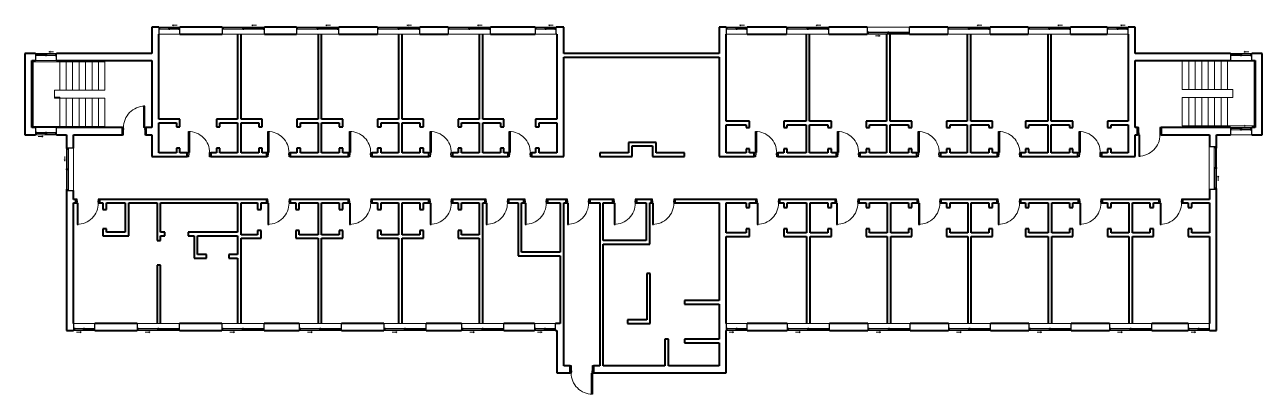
# Model space of a CAD drawing. Header units: inches. Extents: x -711 to 1394, y -814 to -186.
import ezdxf

# ---------------------------------------------------------------- set-up
doc = ezdxf.new("R2010")
doc.units = ezdxf.units.IN
doc.header["$MEASUREMENT"] = 0
for name, color, linetype, lineweight in [('A-DOOR', 31, 'Continuous', 15), ('A-DOOR-FRAM', 31, 'Continuous', 25), ('A-GLAZ', 151, 'Continuous', 15), ('A-WALL', 113, 'Continuous', 15), ('S-STRS', 31, 'Continuous', 9)]:
    doc.layers.add(name, color=color, linetype=linetype, lineweight=lineweight)

# ---------------------------------------------------------------- blocks, each defined once
blk = doc.blocks.new('Door-Single_CE_ - HM Door-2_ HM Frame-5162622-LEVEL 2 Map Export')
at = {"layer": 'A-DOOR'}
for p, q in [((18, 39.5), (16.25, 39.5)), ((16.25, 39.5), (16.25, 3.5)), ((18, 3.5), (18, 39.5)), ((16.25, 3.5), (18, 3.5))]:
    blk.add_line(p, q, dxfattribs=at)
at = {"layer": 'A-DOOR', "lineweight": 25}
for p, q in [((18, 39.5), (16.25, 39.5)), ((16.25, 39.5), (16.25, 3.5)), ((18, 3.5), (18, 39.5)), ((18, 3.5), (16.25, 3.5))]:
    blk.add_line(p, q, dxfattribs=at)
at = {"layer": 'A-DOOR', "lineweight": 9}
blk.add_arc((18, 3.5), 36, 90, 180.5, dxfattribs=at)
blk.add_arc((18, 3.5), 36, 90, 180.5, dxfattribs=at)
blk.add_arc((18, 3.5), 36, 90, 180.5, dxfattribs=at)
blk.add_arc((18, 3.5), 36, 90, 180.5, dxfattribs=at)
at = {"layer": 'A-DOOR-FRAM'}
for p, q in [((-18, 3.5), (-20, 3.5)), ((-20, 3.5), (-20, -3.5)), ((-18, 1.75), (-18, 3.5)), ((-17.5, 1.75), (-18, 1.75)), ((-17.5, -0.25), (-17.5, 1.75)), ((18, 1.75), (17.5, 1.75)), ((17.5, 1.75), (17.5, -0.25)), ((20, 3.5), (18, 3.5)), ((18, 3.5), (18, 1.75)), ((20, -3.5), (20, 3.5)), ((-20, -3.5), (-18, -3.5)), ((-18, -3.5), (-18, -0.25)), ((-18, -0.25), (-17.5, -0.25)), ((17.5, -0.25), (18, -0.25)), ((18, -0.25), (18, -3.5)), ((18, -3.5), (20, -3.5))]:
    blk.add_line(p, q, dxfattribs=at)
blk = doc.blocks.new('Door-Single_CE_ - HM Door-2_ HM Frame-5163379-LEVEL 2 Map Export')
at = {"layer": 'A-DOOR'}
for p, q in [((16.25, -39.5), (16.25, -3.5)), ((16.25, -3.5), (18, -3.5)), ((18, -3.5), (18, -39.5)), ((18, -39.5), (16.25, -39.5))]:
    blk.add_line(p, q, dxfattribs=at)
at = {"layer": 'A-DOOR', "lineweight": 25}
for p, q in [((16.25, -39.5), (16.25, -3.5)), ((18, -3.5), (16.25, -3.5)), ((18, -3.5), (18, -39.5)), ((18, -39.5), (16.25, -39.5))]:
    blk.add_line(p, q, dxfattribs=at)
at = {"layer": 'A-DOOR', "lineweight": 9}
blk.add_arc((18, -3.5), 36, 179.5, 270, dxfattribs=at)
blk.add_arc((18, -3.5), 36, 179.5, 270, dxfattribs=at)
blk.add_arc((18, -3.5), 36, 179.5, 270, dxfattribs=at)
blk.add_arc((18, -3.5), 36, 179.5, 270, dxfattribs=at)
at = {"layer": 'A-DOOR-FRAM'}
for p, q in [((-20, 3.5), (-18, 3.5)), ((-20, -3.5), (-20, 3.5)), ((-18, 3.5), (-18, 0.25)), ((-18, 0.25), (-17.5, 0.25)), ((-17.5, 0.25), (-17.5, -1.75)), ((17.5, 0.25), (18, 0.25)), ((17.5, -1.75), (17.5, 0.25)), ((18, 3.5), (20, 3.5)), ((18, 0.25), (18, 3.5)), ((20, 3.5), (20, -3.5)), ((-18, -3.5), (-20, -3.5)), ((-18, -1.75), (-18, -3.5)), ((-17.5, -1.75), (-18, -1.75)), ((18, -1.75), (17.5, -1.75)), ((18, -3.5), (18, -1.75)), ((20, -3.5), (18, -3.5))]:
    blk.add_line(p, q, dxfattribs=at)
blk = doc.blocks.new('Door-Single_CE_ - HM Door-2_ HM Frame-5164562-LEVEL 2 Map Export')
at = {"layer": 'A-DOOR'}
for p, q in [((18, 42.5), (16.25, 42.5)), ((16.25, 42.5), (16.25, 6.5)), ((18, 6.5), (18, 42.5)), ((16.25, 6.5), (18, 6.5))]:
    blk.add_line(p, q, dxfattribs=at)
at = {"layer": 'A-DOOR', "lineweight": 25}
for p, q in [((18, 42.5), (16.25, 42.5)), ((16.25, 42.5), (16.25, 6.5)), ((18, 6.5), (18, 42.5)), ((18, 6.5), (16.25, 6.5))]:
    blk.add_line(p, q, dxfattribs=at)
at = {"layer": 'A-DOOR', "lineweight": 9}
blk.add_arc((18, 6.5), 36, 90, 180.5, dxfattribs=at)
blk.add_arc((18, 6.5), 36, 90, 180.5, dxfattribs=at)
blk.add_arc((18, 6.5), 36, 90, 180.5, dxfattribs=at)
blk.add_arc((18, 6.5), 36, 90, 180.5, dxfattribs=at)
at = {"layer": 'A-DOOR-FRAM'}
for p, q in [((-18, 6.5), (-20, 6.5)), ((-20, 6.5), (-20, -6.5)), ((-18, 4.75), (-18, 6.5)), ((-17.5, 4.75), (-18, 4.75)), ((-18, -6.5), (-18, 2.75)), ((-18, 2.75), (-17.5, 2.75)), ((-17.5, 2.75), (-17.5, 4.75)), ((18, 4.75), (17.5, 4.75)), ((17.5, 4.75), (17.5, 2.75)), ((17.5, 2.75), (18, 2.75)), ((20, 6.5), (18, 6.5)), ((18, 6.5), (18, 4.75)), ((18, 2.75), (18, -6.5)), ((20, -6.5), (20, 6.5)), ((-20, -6.5), (-18, -6.5)), ((18, -6.5), (20, -6.5))]:
    blk.add_line(p, q, dxfattribs=at)
blk = doc.blocks.new('Door-Single_CE_ - HM Door-2_ HM Frame-5164208-LEVEL 2 Map Export')
at = {"layer": 'A-DOOR'}
for p, q in [((16.25, -42.5), (16.25, -6.5)), ((16.25, -6.5), (18, -6.5)), ((18, -6.5), (18, -42.5)), ((18, -42.5), (16.25, -42.5))]:
    blk.add_line(p, q, dxfattribs=at)
at = {"layer": 'A-DOOR', "lineweight": 25}
for p, q in [((16.25, -42.5), (16.25, -6.5)), ((18, -6.5), (16.25, -6.5)), ((18, -6.5), (18, -42.5)), ((18, -42.5), (16.25, -42.5))]:
    blk.add_line(p, q, dxfattribs=at)
at = {"layer": 'A-DOOR', "lineweight": 9}
blk.add_arc((18, -6.5), 36, 179.5, 270, dxfattribs=at)
blk.add_arc((18, -6.5), 36, 179.5, 270, dxfattribs=at)
blk.add_arc((18, -6.5), 36, 179.5, 270, dxfattribs=at)
blk.add_arc((18, -6.5), 36, 179.5, 270, dxfattribs=at)
at = {"layer": 'A-DOOR-FRAM'}
for p, q in [((-20, 6.5), (-18, 6.5)), ((-20, -6.5), (-20, 6.5)), ((-18, 6.5), (-18, -2.75)), ((18, 6.5), (20, 6.5)), ((18, -2.75), (18, 6.5)), ((20, 6.5), (20, -6.5)), ((-18, -6.5), (-20, -6.5)), ((-18, -2.75), (-17.5, -2.75)), ((-18, -4.75), (-18, -6.5)), ((-17.5, -4.75), (-18, -4.75)), ((-17.5, -2.75), (-17.5, -4.75)), ((17.5, -2.75), (18, -2.75)), ((17.5, -4.75), (17.5, -2.75)), ((18, -4.75), (17.5, -4.75)), ((18, -6.5), (18, -4.75)), ((20, -6.5), (18, -6.5))]:
    blk.add_line(p, q, dxfattribs=at)
blk = doc.blocks.new('Window-Sliding-Double - 72_ x 60_-5200978-LEVEL 2 Map Export')
at = {"layer": 'A-GLAZ', "lineweight": 25}
for p, q in [((-36, 5.85), (-36, -6.15)), ((-36, 5.85), (-33.5, 5.85)), ((-36, 2.35), (-35.25, 2.35)), ((-35.25, 5.85), (-35.25, 2.35)), ((-33.5, 4.1), (-35.25, 4.1)), ((-33.5, 5.85), (-33.5, 4.1)), ((-0.875, 2.35), (-0.875, 5.85)), ((-0.875, 5.85), (0.875, 5.85)), ((0.875, 4.1), (-0.875, 4.1)), ((-0.875, 2.35), (0.875, 2.35)), ((0.875, 5.85), (0.875, 2.35)), ((33.5, 4.1), (33.5, 2.35)), ((35.25, 4.1), (33.5, 4.1)), ((33.5, 2.35), (36, 2.35)), ((35.25, 5.85), (36, 5.85)), ((35.25, 5.85), (35.25, 2.35)), ((36, -6.15), (36, 5.85))]:
    blk.add_line(p, q, dxfattribs=at)
at = {"layer": 'A-GLAZ'}
for p, q in [((36, 5.85), (-36, 5.85)), ((14, 8.85), (16, 9.85)), ((14, 8.85), (16, 7.85)), ((14, 8.85), (22, 8.85)), ((-36, -6.15), (36, -6.15))]:
    blk.add_line(p, q, dxfattribs=at)
at = {"layer": 'A-GLAZ', "lineweight": 9}
for p, q in [((-35.25, 2.35), (-0.875, 2.35)), ((-33.5, 5.85), (-0.875, 5.85)), ((0.875, 5.85), (35.25, 5.85)), ((0.875, 2.35), (33.5, 2.35))]:
    blk.add_line(p, q, dxfattribs=at)
at = {"layer": 'A-GLAZ', "lineweight": 35}
for p, q in [((-33.5, 4.975), (-0.875, 4.975)), ((0.875, 3.225), (33.5, 3.225))]:
    blk.add_line(p, q, dxfattribs=at)
blk = doc.blocks.new('Window-Sliding-Double - 36_ x 36_-5202259-LEVEL 2 Map Export')
at = {"layer": 'A-GLAZ', "lineweight": 25}
for p, q in [((-18, 5.85), (-18, -6.15)), ((-18, 5.85), (-15.5, 5.85)), ((-18, 2.35), (-17.25, 2.35)), ((-17.25, 5.85), (-17.25, 2.35)), ((-15.5, 4.1), (-17.25, 4.1)), ((-15.5, 5.85), (-15.5, 4.1)), ((-0.875, 2.35), (-0.875, 5.85)), ((-0.875, 5.85), (0.875, 5.85)), ((0.875, 4.1), (-0.875, 4.1)), ((-0.875, 2.35), (0.875, 2.35)), ((0.875, 5.85), (0.875, 2.35)), ((15.5, 4.1), (15.5, 2.35)), ((17.25, 4.1), (15.5, 4.1)), ((15.5, 2.35), (18, 2.35)), ((17.25, 5.85), (18, 5.85)), ((17.25, 5.85), (17.25, 2.35)), ((18, -6.15), (18, 5.85))]:
    blk.add_line(p, q, dxfattribs=at)
at = {"layer": 'A-GLAZ'}
for p, q in [((18, 5.85), (-18, 5.85)), ((5, 8.85), (7, 9.85)), ((5, 8.85), (7, 7.85)), ((5, 8.85), (13, 8.85)), ((-18, -6.15), (18, -6.15))]:
    blk.add_line(p, q, dxfattribs=at)
at = {"layer": 'A-GLAZ', "lineweight": 9}
for p, q in [((-17.25, 2.35), (-0.875, 2.35)), ((-15.5, 5.85), (-0.875, 5.85)), ((0.875, 5.85), (17.25, 5.85)), ((0.875, 2.35), (15.5, 2.35))]:
    blk.add_line(p, q, dxfattribs=at)
at = {"layer": 'A-GLAZ', "lineweight": 35}
for p, q in [((-15.5, 4.975), (-0.875, 4.975)), ((0.875, 3.225), (15.5, 3.225))]:
    blk.add_line(p, q, dxfattribs=at)

msp = doc.modelspace()

# ---------------------------------------------------------------- linework, layer by layer
at = {"layer": 'A-WALL', "lineweight": 40}
for p, q in [((-483.1, -189.8), (-495.1, -189.8)), ((-495.1, -189.8), (-495.1, -234.8)), ((-483.1, -346.6), (-483.1, -201.8)), ((-375.1, -189.8), (-447.1, -189.8)), ((-447.1, -201.8), (-375.1, -201.8)), ((-349.1, -201.8), (-349.1, -346.6)), ((-343.1, -346.6), (-343.1, -201.8)), ((-249.1, -189.8), (-303.1, -189.8)), ((-303.1, -201.8), (-249.1, -201.8)), ((-212.1, -201.8), (-212.1, -346.6)), ((-206.1, -346.6), (-206.1, -201.8)), ((-111.1, -189.8), (-177.1, -189.8)), ((-177.1, -201.8), (-111.1, -201.8)), ((-75.1, -201.8), (-75.1, -346.6)), ((-69.1, -346.6), (-69.1, -201.8)), ((8.9, -189.8), (-39.1, -189.8)), ((-39.1, -201.8), (8.9, -201.8)), ((61.9, -201.8), (61.9, -346.6)), ((67.9, -346.6), (67.9, -201.8)), ((156.9, -189.8), (80.9, -189.8)), ((80.9, -201.8), (156.9, -201.8)), ((205.9, -189.8), (192.9, -189.8)), ((192.9, -201.8), (193.9, -201.8)), ((193.9, -201.8), (193.9, -346.6)), ((205.9, -234.8), (205.9, -189.8)), ((469.9, -189.8), (469.9, -234.8)), ((481.9, -189.8), (469.9, -189.8)), ((481.9, -349.8), (481.9, -201.8)), ((584.9, -189.8), (517.9, -189.8)), ((517.9, -201.8), (584.9, -201.8)), ((617.9, -201.8), (617.9, -349.8)), ((623.9, -349.8), (623.9, -201.8)), ((721.9, -189.8), (656.9, -189.8)), ((656.9, -201.8), (721.9, -201.8)), ((754.9, -201.8), (754.9, -349.8)), ((760.9, -349.8), (760.9, -201.8)), ((858.9, -189.8), (793.9, -189.8)), ((793.9, -201.8), (858.9, -201.8)), ((891.9, -201.8), (891.9, -349.8)), ((897.9, -349.8), (897.9, -201.8)), ((995.9, -189.8), (930.9, -189.8)), ((930.9, -201.8), (995.9, -201.8)), ((1028.9, -201.8), (1028.9, -349.8)), ((1034.9, -349.8), (1034.9, -201.8)), ((1129.9, -189.8), (1067.9, -189.8)), ((1067.9, -201.8), (1129.9, -201.8)), ((1177.9, -189.8), (1165.9, -189.8)), ((1165.9, -201.8), (1165.9, -349.8)), ((1177.9, -234.8), (1177.9, -189.8)), ((-693.1, -234.8), (-711.1, -234.8)), ((-711.1, -234.8), (-711.1, -372.8)), ((-699.1, -360.8), (-699.1, -246.8)), ((-699.1, -246.8), (-693.1, -246.8)), ((-495.1, -234.8), (-657.1, -234.8)), ((-657.1, -246.8), (-495.1, -246.8)), ((-495.1, -246.8), (-495.1, -360.8)), ((469.9, -234.8), (205.9, -234.8)), ((205.9, -409.8), (205.9, -240.8)), ((205.9, -240.8), (469.9, -240.8)), ((469.9, -240.8), (469.9, -409.8)), ((1339.9, -234.8), (1177.9, -234.8)), ((1177.9, -246.8), (1339.9, -246.8)), ((1177.9, -360.8), (1177.9, -246.8)), ((1393.9, -234.8), (1375.9, -234.8)), ((1375.9, -246.8), (1381.9, -246.8)), ((1381.9, -246.8), (1381.9, -360.8)), ((1393.9, -372.8), (1393.9, -234.8)), ((-447.1, -346.6), (-483.1, -346.6)), ((-483.1, -403.8), (-483.1, -352.6)), ((-483.1, -352.6), (-453.1, -352.6)), ((-453.1, -352.6), (-453.1, -359.6)), ((-447.1, -359.6), (-447.1, -346.6)), ((-349.1, -346.6), (-385.1, -346.6)), ((-385.1, -346.6), (-385.1, -359.6)), ((-379.1, -352.6), (-349.1, -352.6)), ((-379.1, -359.6), (-379.1, -352.6)), ((-349.1, -352.6), (-349.1, -403.8)), ((-307.1, -346.6), (-343.1, -346.6)), ((-343.1, -403.8), (-343.1, -352.6)), ((-343.1, -352.6), (-313.1, -352.6)), ((-313.1, -352.6), (-313.1, -359.6)), ((-307.1, -359.6), (-307.1, -346.6)), ((-212.1, -346.6), (-248.1, -346.6)), ((-248.1, -346.6), (-248.1, -359.6)), ((-242.1, -352.6), (-212.1, -352.6)), ((-242.1, -359.6), (-242.1, -352.6)), ((-212.1, -352.6), (-212.1, -403.8)), ((-170.1, -346.6), (-206.1, -346.6)), ((-206.1, -352.6), (-176.1, -352.6)), ((-206.1, -403.8), (-206.1, -352.6)), ((-176.1, -352.6), (-176.1, -359.6)), ((-170.1, -359.6), (-170.1, -346.6)), ((-75.1, -346.6), (-111.1, -346.6)), ((-111.1, -346.6), (-111.1, -359.6)), ((-105.1, -352.6), (-75.1, -352.6)), ((-105.1, -359.6), (-105.1, -352.6)), ((-75.1, -352.6), (-75.1, -403.8)), ((-33.1, -346.6), (-69.1, -346.6)), ((-69.1, -403.8), (-69.1, -352.6)), ((-69.1, -352.6), (-39.1, -352.6)), ((-39.1, -352.6), (-39.1, -359.6)), ((-33.1, -359.6), (-33.1, -346.6)), ((61.9, -346.6), (25.9, -346.6)), ((25.9, -346.6), (25.9, -359.6)), ((31.9, -352.6), (61.9, -352.6)), ((31.9, -359.6), (31.9, -352.6)), ((61.9, -352.6), (61.9, -403.8)), ((103.9, -346.6), (67.9, -346.6)), ((67.9, -403.8), (67.9, -352.6)), ((67.9, -352.6), (97.9, -352.6)), ((97.9, -352.6), (97.9, -359.6)), ((103.9, -359.6), (103.9, -346.6)), ((193.9, -346.6), (157.9, -346.6)), ((157.9, -346.6), (157.9, -359.6)), ((163.9, -352.6), (193.9, -352.6)), ((163.9, -359.6), (163.9, -352.6)), ((193.9, -352.6), (193.9, -403.8)), ((521.9, -349.8), (481.9, -349.8)), ((481.9, -403.8), (481.9, -355.8)), ((481.9, -355.8), (515.9, -355.8)), ((515.9, -355.8), (515.9, -360.8)), ((521.9, -360.8), (521.9, -349.8)), ((617.9, -349.8), (579.9, -349.8)), ((579.9, -349.8), (579.9, -360.8)), ((585.9, -355.8), (617.9, -355.8)), ((585.9, -360.8), (585.9, -355.8)), ((617.9, -355.8), (617.9, -403.8)), ((660.9, -349.8), (623.9, -349.8)), ((623.9, -403.8), (623.9, -355.8)), ((623.9, -355.8), (654.9, -355.8)), ((654.9, -355.8), (654.9, -360.8)), ((660.9, -360.8), (660.9, -349.8)), ((754.9, -349.8), (719.9, -349.8)), ((719.9, -349.8), (719.9, -360.8)), ((725.9, -355.8), (754.9, -355.8)), ((725.9, -360.8), (725.9, -355.8)), ((754.9, -355.8), (754.9, -403.8)), ((797.9, -349.8), (760.9, -349.8)), ((760.9, -403.8), (760.9, -355.8)), ((760.9, -355.8), (791.9, -355.8)), ((791.9, -355.8), (791.9, -360.8)), ((797.9, -360.8), (797.9, -349.8)), ((891.9, -349.8), (856.9, -349.8)), ((856.9, -349.8), (856.9, -360.8)), ((862.9, -355.8), (891.9, -355.8)), ((862.9, -360.8), (862.9, -355.8)), ((891.9, -355.8), (891.9, -403.8)), ((934.9, -349.8), (897.9, -349.8)), ((897.9, -403.8), (897.9, -355.8)), ((897.9, -355.8), (928.9, -355.8)), ((928.9, -355.8), (928.9, -360.8)), ((934.9, -360.8), (934.9, -349.8)), ((1028.9, -349.8), (990.9, -349.8)), ((990.9, -349.8), (990.9, -360.8)), ((996.9, -355.8), (1028.9, -355.8)), ((996.9, -360.8), (996.9, -355.8)), ((1028.9, -355.8), (1028.9, -403.8)), ((1071.9, -349.8), (1034.9, -349.8)), ((1034.9, -403.8), (1034.9, -355.8)), ((1034.9, -355.8), (1065.9, -355.8)), ((1065.9, -355.8), (1065.9, -360.8)), ((1071.9, -360.8), (1071.9, -349.8)), ((1165.9, -349.8), (1130.9, -349.8)), ((1130.9, -349.8), (1130.9, -360.8)), ((1136.9, -355.8), (1165.9, -355.8)), ((1136.9, -360.8), (1136.9, -355.8)), ((1165.9, -355.8), (1165.9, -403.8)), ((-711.1, -372.8), (-693.1, -372.8)), ((-693.1, -360.8), (-699.1, -360.8)), ((-545.1, -360.8), (-657.1, -360.8)), ((-657.1, -372.8), (-640.1, -372.8)), ((-640.1, -372.8), (-640.1, -395.8)), ((-628.1, -395.8), (-628.1, -372.8)), ((-628.1, -372.8), (-545.1, -372.8)), ((-545.1, -372.8), (-545.1, -360.8)), ((-495.1, -360.8), (-505.1, -360.8)), ((-505.1, -360.8), (-505.1, -372.8)), ((-505.1, -372.8), (-495.1, -372.8)), ((-495.1, -372.8), (-495.1, -409.8)), ((-453.1, -359.6), (-447.1, -359.6)), ((-385.1, -359.6), (-379.1, -359.6)), ((-313.1, -359.6), (-307.1, -359.6)), ((-248.1, -359.6), (-242.1, -359.6)), ((-176.1, -359.6), (-170.1, -359.6)), ((-111.1, -359.6), (-105.1, -359.6)), ((-39.1, -359.6), (-33.1, -359.6)), ((25.9, -359.6), (31.9, -359.6)), ((97.9, -359.6), (103.9, -359.6)), ((157.9, -359.6), (163.9, -359.6)), ((515.9, -360.8), (521.9, -360.8)), ((579.9, -360.8), (585.9, -360.8)), ((654.9, -360.8), (660.9, -360.8)), ((719.9, -360.8), (725.9, -360.8)), ((791.9, -360.8), (797.9, -360.8)), ((856.9, -360.8), (862.9, -360.8)), ((928.9, -360.8), (934.9, -360.8)), ((990.9, -360.8), (996.9, -360.8)), ((1065.9, -360.8), (1071.9, -360.8)), ((1130.9, -360.8), (1136.9, -360.8)), ((1181.9, -360.8), (1177.9, -360.8)), ((1177.9, -409.8), (1177.9, -372.8)), ((1177.9, -372.8), (1181.9, -372.8)), ((1181.9, -372.8), (1181.9, -360.8)), ((1339.9, -360.8), (1221.9, -360.8)), ((1221.9, -360.8), (1221.9, -372.8)), ((1221.9, -372.8), (1303.9, -372.8)), ((1303.9, -372.8), (1303.9, -393.3)), ((1315.9, -372.8), (1339.9, -372.8)), ((1315.9, -393.3), (1315.9, -372.8)), ((1381.9, -360.8), (1375.9, -360.8)), ((1375.9, -372.8), (1393.9, -372.8)), ((-447.1, -395.6), (-453.1, -395.6)), ((-453.1, -395.6), (-453.1, -403.8)), ((-447.1, -403.8), (-447.1, -395.6)), ((-379.1, -395.6), (-385.1, -395.6)), ((-385.1, -395.6), (-385.1, -403.8)), ((-379.1, -403.8), (-379.1, -395.6)), ((-307.1, -395.6), (-313.1, -395.6)), ((-313.1, -395.6), (-313.1, -403.8)), ((-307.1, -403.8), (-307.1, -395.6)), ((-242.1, -395.6), (-248.1, -395.6)), ((-248.1, -395.6), (-248.1, -403.8)), ((-242.1, -403.8), (-242.1, -395.6)), ((-170.1, -395.6), (-176.1, -395.6)), ((-176.1, -395.6), (-176.1, -403.8)), ((-170.1, -403.8), (-170.1, -395.6)), ((-105.1, -395.6), (-111.1, -395.6)), ((-111.1, -395.6), (-111.1, -403.8)), ((-105.1, -403.8), (-105.1, -395.6)), ((-33.1, -395.6), (-39.1, -395.6)), ((-39.1, -395.6), (-39.1, -403.8)), ((-33.1, -403.8), (-33.1, -395.6)), ((31.9, -395.6), (25.9, -395.6)), ((25.9, -395.6), (25.9, -403.8)), ((31.9, -403.8), (31.9, -395.6)), ((103.9, -395.6), (97.9, -395.6)), ((97.9, -395.6), (97.9, -403.8)), ((103.9, -403.8), (103.9, -395.6)), ((163.9, -395.6), (157.9, -395.6)), ((157.9, -395.6), (157.9, -403.8)), ((163.9, -403.8), (163.9, -395.6)), ((362.9, -385.8), (315.9, -385.8)), ((315.9, -385.8), (315.9, -403.8)), ((321.9, -391.8), (356.9, -391.8)), ((321.9, -409.8), (321.9, -391.8)), ((356.9, -391.8), (356.9, -409.8)), ((362.9, -403.8), (362.9, -385.8)), ((521.9, -396.8), (515.9, -396.8)), ((515.9, -396.8), (515.9, -403.8)), ((521.9, -403.8), (521.9, -396.8)), ((585.9, -396.8), (579.9, -396.8)), ((579.9, -396.8), (579.9, -403.8)), ((585.9, -403.8), (585.9, -396.8)), ((660.9, -396.8), (654.9, -396.8)), ((654.9, -396.8), (654.9, -403.8)), ((660.9, -403.8), (660.9, -396.8)), ((725.9, -396.8), (719.9, -396.8)), ((719.9, -396.8), (719.9, -403.8)), ((725.9, -403.8), (725.9, -396.8)), ((797.9, -396.8), (791.9, -396.8)), ((791.9, -396.8), (791.9, -403.8)), ((797.9, -403.8), (797.9, -396.8)), ((862.9, -396.8), (856.9, -396.8)), ((856.9, -396.8), (856.9, -403.8)), ((862.9, -403.8), (862.9, -396.8)), ((934.9, -396.8), (928.9, -396.8)), ((928.9, -396.8), (928.9, -403.8)), ((934.9, -403.8), (934.9, -396.8)), ((996.9, -396.8), (990.9, -396.8)), ((990.9, -396.8), (990.9, -403.8)), ((996.9, -403.8), (996.9, -396.8)), ((1071.9, -396.8), (1065.9, -396.8)), ((1065.9, -396.8), (1065.9, -403.8)), ((1071.9, -403.8), (1071.9, -396.8)), ((1136.9, -396.8), (1130.9, -396.8)), ((1130.9, -396.8), (1130.9, -403.8)), ((1136.9, -403.8), (1136.9, -396.8)), ((-495.1, -409.8), (-434.6, -409.8)), ((-453.1, -403.8), (-483.1, -403.8)), ((-434.6, -403.8), (-447.1, -403.8)), ((-434.6, -409.8), (-434.6, -403.8)), ((-385.1, -403.8), (-394.6, -403.8)), ((-394.6, -403.8), (-394.6, -409.8)), ((-394.6, -409.8), (-299.6, -409.8)), ((-349.1, -403.8), (-379.1, -403.8)), ((-313.1, -403.8), (-343.1, -403.8)), ((-299.6, -403.8), (-307.1, -403.8)), ((-299.6, -409.8), (-299.6, -403.8)), ((-248.1, -403.8), (-259.6, -403.8)), ((-259.6, -403.8), (-259.6, -409.8)), ((-259.6, -409.8), (-160.6, -409.8)), ((-212.1, -403.8), (-242.1, -403.8)), ((-176.1, -403.8), (-206.1, -403.8)), ((-160.6, -403.8), (-170.1, -403.8)), ((-160.6, -409.8), (-160.6, -403.8)), ((-111.1, -403.8), (-120.6, -403.8)), ((-120.6, -403.8), (-120.6, -409.8)), ((-120.6, -409.8), (-23.6, -409.8)), ((-75.1, -403.8), (-105.1, -403.8)), ((-39.1, -403.8), (-69.1, -403.8)), ((-23.6, -403.8), (-33.1, -403.8)), ((-23.6, -409.8), (-23.6, -403.8)), ((25.9, -403.8), (16.4, -403.8)), ((16.4, -403.8), (16.4, -409.8)), ((16.4, -409.8), (110.9, -409.8)), ((61.9, -403.8), (31.9, -403.8)), ((97.9, -403.8), (67.9, -403.8)), ((110.9, -403.8), (103.9, -403.8)), ((110.9, -409.8), (110.9, -403.8)), ((157.9, -403.8), (150.9, -403.8)), ((150.9, -403.8), (150.9, -409.8)), ((150.9, -409.8), (205.9, -409.8)), ((193.9, -403.8), (163.9, -403.8)), ((315.9, -403.8), (266.9, -403.8)), ((266.9, -403.8), (266.9, -409.8)), ((266.9, -409.8), (321.9, -409.8)), ((356.9, -409.8), (410.9, -409.8)), ((410.9, -403.8), (362.9, -403.8)), ((410.9, -409.8), (410.9, -403.8)), ((469.9, -409.8), (529.9, -409.8)), ((515.9, -403.8), (481.9, -403.8)), ((529.9, -403.8), (521.9, -403.8)), ((529.9, -409.8), (529.9, -403.8)), ((579.9, -403.8), (569.9, -403.8)), ((569.9, -403.8), (569.9, -409.8)), ((569.9, -409.8), (669.4, -409.8)), ((617.9, -403.8), (585.9, -403.8)), ((654.9, -403.8), (623.9, -403.8)), ((669.4, -403.8), (660.9, -403.8)), ((669.4, -409.8), (669.4, -403.8)), ((719.9, -403.8), (709.4, -403.8)), ((709.4, -403.8), (709.4, -409.8)), ((709.4, -409.8), (806.4, -409.8)), ((754.9, -403.8), (725.9, -403.8)), ((791.9, -403.8), (760.9, -403.8)), ((806.4, -403.8), (797.9, -403.8)), ((806.4, -409.8), (806.4, -403.8)), ((856.9, -403.8), (846.4, -403.8)), ((846.4, -403.8), (846.4, -409.8)), ((846.4, -409.8), (943.4, -409.8)), ((891.9, -403.8), (862.9, -403.8)), ((928.9, -403.8), (897.9, -403.8)), ((943.4, -403.8), (934.9, -403.8)), ((943.4, -409.8), (943.4, -403.8)), ((990.9, -403.8), (983.4, -403.8)), ((983.4, -403.8), (983.4, -409.8)), ((983.4, -409.8), (1080.4, -409.8)), ((1028.9, -403.8), (996.9, -403.8)), ((1065.9, -403.8), (1034.9, -403.8)), ((1080.4, -403.8), (1071.9, -403.8)), ((1080.4, -409.8), (1080.4, -403.8)), ((1130.9, -403.8), (1120.4, -403.8)), ((1120.4, -403.8), (1120.4, -409.8)), ((1120.4, -409.8), (1177.9, -409.8)), ((1165.9, -403.8), (1136.9, -403.8)), ((-640.1, -467.8), (-640.1, -705.8)), ((-628.1, -482.8), (-628.1, -467.8)), ((-624.1, -482.8), (-628.1, -482.8)), ((-624.1, -488.8), (-624.1, -482.8)), ((-299.6, -482.8), (-584.1, -482.8)), ((-584.1, -482.8), (-584.1, -488.8)), ((-299.6, -488.8), (-299.6, -482.8)), ((-160.6, -482.8), (-259.6, -482.8)), ((-259.6, -482.8), (-259.6, -488.8)), ((-160.6, -488.8), (-160.6, -482.8)), ((-23.6, -482.8), (-120.6, -482.8)), ((-120.6, -482.8), (-120.6, -488.8)), ((-23.6, -488.8), (-23.6, -482.8)), ((71.9, -482.8), (16.4, -482.8)), ((16.4, -482.8), (16.4, -488.8)), ((71.9, -488.8), (71.9, -482.8)), ((137.9, -482.8), (111.9, -482.8)), ((111.9, -482.8), (111.9, -488.8)), ((137.9, -488.8), (137.9, -482.8)), ((209.9, -482.8), (177.9, -482.8)), ((177.9, -482.8), (177.9, -488.8)), ((209.9, -488.8), (209.9, -482.8)), ((289.4, -482.8), (249.9, -482.8)), ((249.9, -482.8), (249.9, -488.8)), ((289.4, -488.8), (289.4, -482.8)), ((354.9, -482.8), (329.4, -482.8)), ((329.4, -482.8), (329.4, -488.8)), ((354.9, -488.8), (354.9, -482.8)), ((532.9, -482.8), (394.9, -482.8)), ((394.9, -482.8), (394.9, -488.8)), ((532.9, -488.8), (532.9, -482.8)), ((667.9, -482.8), (572.9, -482.8)), ((572.9, -482.8), (572.9, -488.8)), ((667.9, -488.8), (667.9, -482.8)), ((807.4, -482.8), (707.9, -482.8)), ((707.9, -482.8), (707.9, -488.8)), ((807.4, -488.8), (807.4, -482.8)), ((942.9, -482.8), (847.4, -482.8)), ((847.4, -482.8), (847.4, -488.8)), ((942.9, -488.8), (942.9, -482.8)), ((1081.4, -482.8), (982.9, -482.8)), ((982.9, -482.8), (982.9, -488.8)), ((1081.4, -488.8), (1081.4, -482.8)), ((1218.4, -482.8), (1121.4, -482.8)), ((1121.4, -482.8), (1121.4, -488.8)), ((1218.4, -488.8), (1218.4, -482.8)), ((1303.9, -482.8), (1258.4, -482.8)), ((1258.4, -482.8), (1258.4, -488.8)), ((1303.9, -465.3), (1303.9, -482.8)), ((1315.9, -705.8), (1315.9, -465.3)), ((-628.1, -693.8), (-628.1, -488.8)), ((-628.1, -488.8), (-624.1, -488.8)), ((-584.1, -488.8), (-578.1, -488.8)), ((-578.1, -488.8), (-578.1, -499.8)), ((-578.1, -499.8), (-572.1, -499.8)), ((-572.1, -488.8), (-540.1, -488.8)), ((-572.1, -499.8), (-572.1, -488.8)), ((-540.1, -488.8), (-540.1, -538.8)), ((-534.1, -488.8), (-486.1, -488.8)), ((-534.1, -544.8), (-534.1, -488.8)), ((-486.1, -488.8), (-486.1, -552.8)), ((-480.1, -488.8), (-349.1, -488.8)), ((-480.1, -538.8), (-480.1, -488.8)), ((-349.1, -488.8), (-349.1, -538.8)), ((-343.1, -488.8), (-315.1, -488.8)), ((-343.1, -542.9), (-343.1, -488.8)), ((-315.1, -488.8), (-315.1, -499.9)), ((-315.1, -499.9), (-309.1, -499.9)), ((-309.1, -488.8), (-299.6, -488.8)), ((-309.1, -499.9), (-309.1, -488.8)), ((-259.6, -488.8), (-250.1, -488.8)), ((-250.1, -488.8), (-250.1, -499.9)), ((-250.1, -499.9), (-244.1, -499.9)), ((-244.1, -488.8), (-212.1, -488.8)), ((-244.1, -499.9), (-244.1, -488.8)), ((-212.1, -488.8), (-212.1, -542.9)), ((-206.1, -488.8), (-176.1, -488.8)), ((-206.1, -542.9), (-206.1, -488.8)), ((-176.1, -488.8), (-176.1, -499.9)), ((-176.1, -499.9), (-170.1, -499.9)), ((-170.1, -488.8), (-160.6, -488.8)), ((-170.1, -499.9), (-170.1, -488.8)), ((-120.6, -488.8), (-111.1, -488.8)), ((-111.1, -488.8), (-111.1, -499.9)), ((-111.1, -499.9), (-105.1, -499.9)), ((-105.1, -488.8), (-75.1, -488.8)), ((-105.1, -499.9), (-105.1, -488.8)), ((-75.1, -488.8), (-75.1, -542.9)), ((-69.1, -488.8), (-39.1, -488.8)), ((-69.1, -542.9), (-69.1, -488.8)), ((-39.1, -488.8), (-39.1, -499.9)), ((-39.1, -499.9), (-33.1, -499.9)), ((-33.1, -488.8), (-23.6, -488.8)), ((-33.1, -499.9), (-33.1, -488.8)), ((16.4, -488.8), (25.9, -488.8)), ((25.9, -488.8), (25.9, -499.9)), ((25.9, -499.9), (31.9, -499.9)), ((31.9, -488.8), (61.9, -488.8)), ((31.9, -499.9), (31.9, -488.8)), ((61.9, -488.8), (61.9, -542.9)), ((67.9, -488.8), (71.9, -488.8)), ((67.9, -693.8), (67.9, -488.8)), ((111.9, -488.8), (127.9, -488.8)), ((127.9, -488.8), (127.9, -578.8)), ((133.9, -488.8), (137.9, -488.8)), ((133.9, -572.8), (133.9, -488.8)), ((177.9, -488.8), (199.9, -488.8)), ((199.9, -488.8), (199.9, -572.8)), ((205.9, -765.8), (205.9, -488.8)), ((205.9, -488.8), (209.9, -488.8)), ((249.9, -488.8), (266.9, -488.8)), ((266.9, -488.8), (266.9, -765.8)), ((272.9, -552.8), (272.9, -488.8)), ((272.9, -488.8), (289.4, -488.8)), ((329.4, -488.8), (345.9, -488.8)), ((345.9, -488.8), (345.9, -552.8)), ((351.9, -558.8), (351.9, -488.8)), ((351.9, -488.8), (354.9, -488.8)), ((394.9, -488.8), (469.9, -488.8)), ((469.9, -488.8), (469.9, -654.8)), ((481.9, -539.8), (481.9, -488.8)), ((481.9, -488.8), (515.9, -488.8)), ((515.9, -488.8), (515.9, -496.8)), ((515.9, -496.8), (521.9, -496.8)), ((521.9, -488.8), (532.9, -488.8)), ((521.9, -496.8), (521.9, -488.8)), ((572.9, -488.8), (579.9, -488.8)), ((579.9, -488.8), (579.9, -496.8)), ((579.9, -496.8), (585.9, -496.8)), ((585.9, -488.8), (618.9, -488.8)), ((585.9, -496.8), (585.9, -488.8)), ((618.9, -488.8), (618.9, -539.8)), ((624.9, -488.8), (654.9, -488.8)), ((624.9, -539.8), (624.9, -488.8)), ((654.9, -488.8), (654.9, -496.8)), ((654.9, -496.8), (660.9, -496.8)), ((660.9, -488.8), (667.9, -488.8)), ((660.9, -496.8), (660.9, -488.8)), ((707.9, -488.8), (719.9, -488.8)), ((719.9, -488.8), (719.9, -496.8)), ((719.9, -496.8), (725.9, -496.8)), ((725.9, -488.8), (755.9, -488.8)), ((725.9, -496.8), (725.9, -488.8)), ((755.9, -488.8), (755.9, -539.8)), ((761.9, -539.8), (761.9, -488.8)), ((761.9, -488.8), (791.9, -488.8)), ((791.9, -488.8), (791.9, -496.8)), ((791.9, -496.8), (797.9, -496.8)), ((797.9, -488.8), (807.4, -488.8)), ((797.9, -496.8), (797.9, -488.8)), ((847.4, -488.8), (856.9, -488.8)), ((856.9, -488.8), (856.9, -496.8)), ((856.9, -496.8), (862.9, -496.8)), ((862.9, -488.8), (892.9, -488.8)), ((862.9, -496.8), (862.9, -488.8)), ((892.9, -488.8), (892.9, -539.8)), ((898.9, -488.8), (928.9, -488.8)), ((898.9, -539.8), (898.9, -488.8)), ((928.9, -488.8), (928.9, -496.8)), ((928.9, -496.8), (934.9, -496.8)), ((934.9, -488.8), (942.9, -488.8)), ((934.9, -496.8), (934.9, -488.8)), ((982.9, -488.8), (990.9, -488.8)), ((990.9, -488.8), (990.9, -496.8)), ((990.9, -496.8), (996.9, -496.8)), ((996.9, -488.8), (1029.9, -488.8)), ((996.9, -496.8), (996.9, -488.8)), ((1029.9, -488.8), (1029.9, -539.8)), ((1035.9, -539.8), (1035.9, -488.8)), ((1035.9, -488.8), (1065.9, -488.8)), ((1065.9, -488.8), (1065.9, -496.8)), ((1065.9, -496.8), (1071.9, -496.8)), ((1071.9, -488.8), (1081.4, -488.8)), ((1071.9, -496.8), (1071.9, -488.8)), ((1121.4, -488.8), (1130.9, -488.8)), ((1130.9, -488.8), (1130.9, -496.8)), ((1130.9, -496.8), (1136.9, -496.8)), ((1136.9, -488.8), (1166.9, -488.8)), ((1136.9, -496.8), (1136.9, -488.8)), ((1166.9, -488.8), (1166.9, -539.8)), ((1172.9, -488.8), (1202.9, -488.8)), ((1172.9, -539.8), (1172.9, -488.8)), ((1202.9, -488.8), (1202.9, -496.8)), ((1202.9, -496.8), (1208.9, -496.8)), ((1208.9, -488.8), (1218.4, -488.8)), ((1208.9, -496.8), (1208.9, -488.8)), ((1258.4, -488.8), (1267.9, -488.8)), ((1267.9, -488.8), (1267.9, -496.8)), ((1267.9, -496.8), (1273.9, -496.8)), ((1273.9, -488.8), (1303.9, -488.8)), ((1273.9, -496.8), (1273.9, -488.8)), ((1303.9, -488.8), (1303.9, -539.8)), ((-578.1, -532.8), (-578.1, -544.8)), ((-572.1, -532.8), (-578.1, -532.8)), ((-578.1, -544.8), (-534.1, -544.8)), ((-572.1, -538.8), (-572.1, -532.8)), ((-540.1, -538.8), (-572.1, -538.8)), ((-473.1, -538.8), (-480.1, -538.8)), ((-480.1, -544.8), (-473.1, -544.8)), ((-480.1, -552.8), (-480.1, -544.8)), ((-473.1, -544.8), (-473.1, -538.8)), ((-349.1, -538.8), (-433.1, -538.8)), ((-433.1, -538.8), (-433.1, -544.8)), ((-433.1, -544.8), (-423.1, -544.8)), ((-423.1, -544.8), (-423.1, -582.8)), ((-417.1, -576.8), (-417.1, -544.8)), ((-417.1, -544.8), (-349.1, -544.8)), ((-349.1, -544.8), (-349.1, -576.8)), ((-315.1, -542.9), (-343.1, -542.9)), ((-315.1, -535.9), (-315.1, -542.9)), ((-309.1, -535.9), (-315.1, -535.9)), ((-309.1, -548.9), (-309.1, -535.9)), ((-250.1, -535.9), (-250.1, -548.9)), ((-244.1, -535.9), (-250.1, -535.9)), ((-244.1, -542.9), (-244.1, -535.9)), ((-212.1, -542.9), (-244.1, -542.9)), ((-176.1, -542.9), (-206.1, -542.9)), ((-176.1, -535.9), (-176.1, -542.9)), ((-170.1, -535.9), (-176.1, -535.9)), ((-170.1, -548.9), (-170.1, -535.9)), ((-111.1, -535.9), (-111.1, -548.9)), ((-105.1, -535.9), (-111.1, -535.9)), ((-105.1, -542.9), (-105.1, -535.9)), ((-75.1, -542.9), (-105.1, -542.9)), ((-39.1, -542.9), (-69.1, -542.9)), ((-39.1, -535.9), (-39.1, -542.9)), ((-33.1, -535.9), (-39.1, -535.9)), ((-33.1, -548.9), (-33.1, -535.9)), ((25.9, -535.9), (25.9, -548.9)), ((31.9, -535.9), (25.9, -535.9)), ((31.9, -542.9), (31.9, -535.9)), ((61.9, -542.9), (31.9, -542.9)), ((515.9, -539.8), (481.9, -539.8)), ((481.9, -693.8), (481.9, -545.8)), ((481.9, -545.8), (521.9, -545.8)), ((515.9, -532.8), (515.9, -539.8)), ((521.9, -532.8), (515.9, -532.8)), ((521.9, -545.8), (521.9, -532.8)), ((579.9, -532.8), (579.9, -545.8)), ((585.9, -532.8), (579.9, -532.8)), ((579.9, -545.8), (618.9, -545.8)), ((585.9, -539.8), (585.9, -532.8)), ((618.9, -539.8), (585.9, -539.8)), ((618.9, -545.8), (618.9, -693.8)), ((654.9, -539.8), (624.9, -539.8)), ((624.9, -693.8), (624.9, -545.8)), ((624.9, -545.8), (660.9, -545.8)), ((654.9, -532.8), (654.9, -539.8)), ((660.9, -532.8), (654.9, -532.8)), ((660.9, -545.8), (660.9, -532.8)), ((719.9, -532.8), (719.9, -545.8)), ((725.9, -532.8), (719.9, -532.8)), ((719.9, -545.8), (755.9, -545.8)), ((725.9, -539.8), (725.9, -532.8)), ((755.9, -539.8), (725.9, -539.8)), ((755.9, -545.8), (755.9, -693.8)), ((791.9, -539.8), (761.9, -539.8)), ((761.9, -693.8), (761.9, -545.8)), ((761.9, -545.8), (797.9, -545.8)), ((791.9, -532.8), (791.9, -539.8)), ((797.9, -532.8), (791.9, -532.8)), ((797.9, -545.8), (797.9, -532.8)), ((856.9, -532.8), (856.9, -545.8)), ((862.9, -532.8), (856.9, -532.8)), ((856.9, -545.8), (892.9, -545.8)), ((862.9, -539.8), (862.9, -532.8)), ((892.9, -539.8), (862.9, -539.8)), ((892.9, -545.8), (892.9, -693.8)), ((928.9, -539.8), (898.9, -539.8)), ((898.9, -693.8), (898.9, -545.8)), ((898.9, -545.8), (934.9, -545.8)), ((928.9, -532.8), (928.9, -539.8)), ((934.9, -532.8), (928.9, -532.8)), ((934.9, -545.8), (934.9, -532.8)), ((990.9, -532.8), (990.9, -545.8)), ((996.9, -532.8), (990.9, -532.8)), ((990.9, -545.8), (1029.9, -545.8)), ((996.9, -539.8), (996.9, -532.8)), ((1029.9, -539.8), (996.9, -539.8)), ((1029.9, -545.8), (1029.9, -693.8)), ((1065.9, -539.8), (1035.9, -539.8)), ((1035.9, -693.8), (1035.9, -545.8)), ((1035.9, -545.8), (1071.9, -545.8)), ((1065.9, -532.8), (1065.9, -539.8)), ((1071.9, -532.8), (1065.9, -532.8)), ((1071.9, -545.8), (1071.9, -532.8)), ((1130.9, -532.8), (1130.9, -545.8)), ((1136.9, -532.8), (1130.9, -532.8)), ((1130.9, -545.8), (1166.9, -545.8)), ((1136.9, -539.8), (1136.9, -532.8)), ((1166.9, -539.8), (1136.9, -539.8)), ((1166.9, -545.8), (1166.9, -693.8)), ((1202.9, -539.8), (1172.9, -539.8)), ((1172.9, -693.8), (1172.9, -545.8)), ((1172.9, -545.8), (1208.9, -545.8)), ((1202.9, -532.8), (1202.9, -539.8)), ((1208.9, -532.8), (1202.9, -532.8)), ((1208.9, -545.8), (1208.9, -532.8)), ((1267.9, -532.8), (1267.9, -545.8)), ((1273.9, -532.8), (1267.9, -532.8)), ((1267.9, -545.8), (1303.9, -545.8)), ((1273.9, -539.8), (1273.9, -532.8)), ((1303.9, -539.8), (1273.9, -539.8)), ((1303.9, -545.8), (1303.9, -693.8)), ((-486.1, -552.8), (-480.1, -552.8)), ((-343.1, -548.9), (-309.1, -548.9)), ((-343.1, -693.8), (-343.1, -548.9)), ((-250.1, -548.9), (-212.1, -548.9)), ((-212.1, -548.9), (-212.1, -693.8)), ((-206.1, -693.8), (-206.1, -548.9)), ((-206.1, -548.9), (-170.1, -548.9)), ((-111.1, -548.9), (-75.1, -548.9)), ((-75.1, -548.9), (-75.1, -693.8)), ((-69.1, -693.8), (-69.1, -548.9)), ((-69.1, -548.9), (-33.1, -548.9)), ((25.9, -548.9), (61.9, -548.9)), ((61.9, -548.9), (61.9, -693.8)), ((345.9, -552.8), (272.9, -552.8)), ((272.9, -765.8), (272.9, -558.8)), ((272.9, -558.8), (351.9, -558.8)), ((-423.1, -582.8), (-402.1, -582.8)), ((-402.1, -576.8), (-417.1, -576.8)), ((-402.1, -582.8), (-402.1, -576.8)), ((-349.1, -576.8), (-364.1, -576.8)), ((-364.1, -576.8), (-364.1, -582.8)), ((-364.1, -582.8), (-349.1, -582.8)), ((-349.1, -582.8), (-349.1, -693.8)), ((127.9, -578.8), (199.9, -578.8)), ((199.9, -572.8), (133.9, -572.8)), ((199.9, -578.8), (199.9, -693.8)), ((-480.1, -594.8), (-486.1, -594.8)), ((-486.1, -594.8), (-486.1, -693.8)), ((-480.1, -693.8), (-480.1, -594.8)), ((352.9, -608.8), (346.9, -608.8)), ((346.9, -608.8), (346.9, -687.8)), ((352.9, -693.8), (352.9, -608.8)), ((469.9, -654.8), (410.9, -654.8)), ((410.9, -654.8), (410.9, -660.8)), ((410.9, -660.8), (469.9, -660.8)), ((469.9, -660.8), (469.9, -720.8)), ((-520.1, -693.8), (-592.1, -693.8)), ((-376.1, -693.8), (-448.1, -693.8)), ((-244.1, -693.8), (-304.1, -693.8)), ((-100.1, -693.8), (-172.1, -693.8)), ((31.9, -693.8), (-28.1, -693.8)), ((155.9, -693.8), (103.9, -693.8)), ((199.9, -693.8), (191.9, -693.8)), ((346.9, -687.8), (313.9, -687.8)), ((313.9, -687.8), (313.9, -693.8)), ((313.9, -693.8), (352.9, -693.8)), ((585.9, -693.8), (517.9, -693.8)), ((722.9, -693.8), (657.9, -693.8)), ((859.9, -693.8), (794.9, -693.8)), ((996.9, -693.8), (931.9, -693.8)), ((1133.9, -693.8), (1068.9, -693.8)), ((1267.9, -693.8), (1205.9, -693.8)), ((-640.1, -705.8), (-628.1, -705.8)), ((-592.1, -705.8), (-520.1, -705.8)), ((-448.1, -705.8), (-376.1, -705.8)), ((-304.1, -705.8), (-244.1, -705.8)), ((-172.1, -705.8), (-100.1, -705.8)), ((-28.1, -705.8), (31.9, -705.8)), ((103.9, -705.8), (155.9, -705.8)), ((191.9, -705.8), (193.9, -705.8)), ((193.9, -705.8), (193.9, -777.8)), ((481.9, -777.8), (481.9, -705.8)), ((517.9, -705.8), (585.9, -705.8)), ((657.9, -705.8), (722.9, -705.8)), ((794.9, -705.8), (859.9, -705.8)), ((931.9, -705.8), (996.9, -705.8)), ((1068.9, -705.8), (1133.9, -705.8)), ((1205.9, -705.8), (1267.9, -705.8)), ((1303.9, -705.8), (1315.9, -705.8)), ((383.9, -720.8), (377.9, -720.8)), ((377.9, -720.8), (377.9, -765.8)), ((383.9, -765.8), (383.9, -720.8)), ((469.9, -720.8), (410.9, -720.8)), ((410.9, -720.8), (410.9, -726.8)), ((410.9, -726.8), (469.9, -726.8)), ((469.9, -726.8), (469.9, -765.8)), ((193.9, -777.8), (216.4, -777.8)), ((216.4, -765.8), (205.9, -765.8)), ((216.4, -777.8), (216.4, -765.8)), ((266.9, -765.8), (256.4, -765.8)), ((256.4, -765.8), (256.4, -777.8)), ((256.4, -777.8), (481.9, -777.8)), ((377.9, -765.8), (272.9, -765.8)), ((469.9, -765.8), (383.9, -765.8))]:
    msp.add_line(p, q, dxfattribs=at)
at = {"layer": 'S-STRS'}
for p, q in [((-696.7, -248.8), (-696.7, -358.8)), ((-651.7, -248.8), (-696.7, -248.8)), ((-651.7, -296.8), (-651.7, -248.8)), ((-640.7, -248.8), (-651.7, -248.8)), ((-629.7, -248.8), (-640.7, -248.8)), ((-640.7, -296.8), (-640.7, -248.8)), ((-618.7, -248.8), (-629.7, -248.8)), ((-629.7, -296.8), (-629.7, -248.8)), ((-607.7, -248.8), (-618.7, -248.8)), ((-618.7, -296.8), (-618.7, -248.8)), ((-596.7, -248.8), (-607.7, -248.8)), ((-607.7, -296.8), (-607.7, -248.8)), ((-585.7, -248.8), (-596.7, -248.8)), ((-596.7, -296.8), (-596.7, -248.8)), ((-574.7, -248.8), (-585.7, -248.8)), ((-585.7, -296.8), (-585.7, -248.8)), ((-574.7, -296.8), (-574.7, -248.8)), ((1257.9, -295.8), (1257.9, -247.8)), ((1268.9, -247.8), (1257.9, -247.8)), ((1279.9, -247.8), (1268.9, -247.8)), ((1268.9, -295.8), (1268.9, -247.8)), ((1290.9, -247.8), (1279.9, -247.8)), ((1279.9, -295.8), (1279.9, -247.8)), ((1301.9, -247.8), (1290.9, -247.8)), ((1290.9, -295.8), (1290.9, -247.8)), ((1312.9, -247.8), (1301.9, -247.8)), ((1301.9, -295.8), (1301.9, -247.8)), ((1323.9, -247.8), (1312.9, -247.8)), ((1312.9, -295.8), (1312.9, -247.8)), ((1334.9, -247.8), (1323.9, -247.8)), ((1323.9, -295.8), (1323.9, -247.8)), ((1379.9, -247.8), (1334.9, -247.8)), ((1334.9, -295.8), (1334.9, -247.8)), ((1379.9, -357.8), (1379.9, -247.8)), ((-660.7, -296.8), (-651.7, -296.8)), ((-660.7, -308.8), (-660.7, -296.8)), ((-660.7, -308.8), (-660.7, -310.8)), ((-651.7, -308.8), (-660.7, -308.8)), ((-651.7, -310.8), (-660.7, -310.8)), ((-640.7, -296.8), (-651.7, -296.8)), ((-651.7, -310.8), (-651.7, -308.8)), ((-651.7, -310.8), (-651.7, -358.8)), ((-651.7, -310.8), (-640.7, -310.8)), ((-629.7, -296.8), (-640.7, -296.8)), ((-640.7, -310.8), (-629.7, -310.8)), ((-640.7, -310.8), (-640.7, -358.8)), ((-618.7, -296.8), (-629.7, -296.8)), ((-629.7, -310.8), (-618.7, -310.8)), ((-629.7, -310.8), (-629.7, -358.8)), ((-607.7, -296.8), (-618.7, -296.8)), ((-618.7, -310.8), (-607.7, -310.8)), ((-618.7, -310.8), (-618.7, -358.8)), ((-596.7, -296.8), (-607.7, -296.8)), ((-607.7, -310.8), (-596.7, -310.8)), ((-607.7, -310.8), (-607.7, -358.8)), ((-585.7, -296.8), (-596.7, -296.8)), ((-596.7, -310.8), (-585.7, -310.8)), ((-596.7, -310.8), (-596.7, -358.8)), ((-574.7, -296.8), (-585.7, -296.8)), ((-585.7, -310.8), (-574.7, -310.8)), ((-585.7, -310.8), (-585.7, -358.8)), ((-574.7, -310.8), (-574.7, -358.8)), ((1268.9, -295.8), (1257.9, -295.8)), ((1257.9, -309.8), (1257.9, -357.8)), ((1257.9, -309.8), (1268.9, -309.8)), ((1279.9, -295.8), (1268.9, -295.8)), ((1268.9, -309.8), (1279.9, -309.8)), ((1268.9, -309.8), (1268.9, -357.8)), ((1290.9, -295.8), (1279.9, -295.8)), ((1279.9, -309.8), (1290.9, -309.8)), ((1279.9, -309.8), (1279.9, -357.8)), ((1301.9, -295.8), (1290.9, -295.8)), ((1290.9, -309.8), (1301.9, -309.8)), ((1290.9, -309.8), (1290.9, -357.8)), ((1312.9, -295.8), (1301.9, -295.8)), ((1301.9, -309.8), (1312.9, -309.8)), ((1301.9, -309.8), (1301.9, -357.8)), ((1323.9, -295.8), (1312.9, -295.8)), ((1312.9, -309.8), (1323.9, -309.8)), ((1312.9, -309.8), (1312.9, -357.8)), ((1334.9, -295.8), (1323.9, -295.8)), ((1323.9, -309.8), (1334.9, -309.8)), ((1323.9, -309.8), (1323.9, -357.8)), ((1334.9, -295.8), (1343.9, -295.8)), ((1343.9, -309.8), (1334.9, -309.8)), ((1334.9, -309.8), (1334.9, -357.8)), ((1343.9, -295.8), (1343.9, -309.8)), ((1257.9, -357.8), (1268.9, -357.8)), ((1268.9, -357.8), (1279.9, -357.8)), ((1279.9, -357.8), (1290.9, -357.8)), ((1290.9, -357.8), (1301.9, -357.8)), ((1301.9, -357.8), (1312.9, -357.8)), ((1312.9, -357.8), (1323.9, -357.8)), ((1323.9, -357.8), (1334.9, -357.8)), ((1334.9, -357.8), (1379.9, -357.8)), ((-696.7, -358.8), (-651.7, -358.8)), ((-651.7, -358.8), (-640.7, -358.8)), ((-640.7, -358.8), (-629.7, -358.8)), ((-629.7, -358.8), (-618.7, -358.8)), ((-618.7, -358.8), (-607.7, -358.8)), ((-607.7, -358.8), (-596.7, -358.8)), ((-596.7, -358.8), (-585.7, -358.8)), ((-585.7, -358.8), (-574.7, -358.8))]:
    msp.add_line(p, q, dxfattribs=at)

# ---------------------------------------------------------------- block references
at = {"layer": 'A-DOOR', "lineweight": 9}
for name, p in [('Door-Single_CE_ - HM Door-2_ HM Frame-5164562-LEVEL 2 Map Export', (-525.1, -366.8)), ('Door-Single_CE_ - HM Door-2_ HM Frame-5164208-LEVEL 2 Map Export', (236.4, -771.8))]:
    msp.add_blockref(name, p, dxfattribs=at)
at = {"layer": 'A-DOOR', "lineweight": 9, "rotation": 180}
for name, p in [('Door-Single_CE_ - HM Door-2_ HM Frame-5163379-LEVEL 2 Map Export', (-414.6, -406.8)), ('Door-Single_CE_ - HM Door-2_ HM Frame-5163379-LEVEL 2 Map Export', (-279.6, -406.8)), ('Door-Single_CE_ - HM Door-2_ HM Frame-5163379-LEVEL 2 Map Export', (-140.6, -406.8)), ('Door-Single_CE_ - HM Door-2_ HM Frame-5163379-LEVEL 2 Map Export', (-3.6, -406.8)), ('Door-Single_CE_ - HM Door-2_ HM Frame-5163379-LEVEL 2 Map Export', (130.9, -406.8)), ('Door-Single_CE_ - HM Door-2_ HM Frame-5163379-LEVEL 2 Map Export', (549.9, -406.8)), ('Door-Single_CE_ - HM Door-2_ HM Frame-5163379-LEVEL 2 Map Export', (689.4, -406.8)), ('Door-Single_CE_ - HM Door-2_ HM Frame-5163379-LEVEL 2 Map Export', (826.4, -406.8)), ('Door-Single_CE_ - HM Door-2_ HM Frame-5163379-LEVEL 2 Map Export', (963.4, -406.8)), ('Door-Single_CE_ - HM Door-2_ HM Frame-5163379-LEVEL 2 Map Export', (1100.4, -406.8)), ('Door-Single_CE_ - HM Door-2_ HM Frame-5164562-LEVEL 2 Map Export', (1201.9, -366.8)), ('Door-Single_CE_ - HM Door-2_ HM Frame-5162622-LEVEL 2 Map Export', (-604.1, -485.8)), ('Door-Single_CE_ - HM Door-2_ HM Frame-5162622-LEVEL 2 Map Export', (-279.6, -485.8)), ('Door-Single_CE_ - HM Door-2_ HM Frame-5162622-LEVEL 2 Map Export', (-140.6, -485.8)), ('Door-Single_CE_ - HM Door-2_ HM Frame-5162622-LEVEL 2 Map Export', (-3.6, -485.8)), ('Door-Single_CE_ - HM Door-2_ HM Frame-5162622-LEVEL 2 Map Export', (91.9, -485.8)), ('Door-Single_CE_ - HM Door-2_ HM Frame-5162622-LEVEL 2 Map Export', (157.9, -485.8)), ('Door-Single_CE_ - HM Door-2_ HM Frame-5162622-LEVEL 2 Map Export', (229.9, -485.8)), ('Door-Single_CE_ - HM Door-2_ HM Frame-5162622-LEVEL 2 Map Export', (309.4, -485.8)), ('Door-Single_CE_ - HM Door-2_ HM Frame-5162622-LEVEL 2 Map Export', (374.9, -485.8)), ('Door-Single_CE_ - HM Door-2_ HM Frame-5162622-LEVEL 2 Map Export', (552.9, -485.8)), ('Door-Single_CE_ - HM Door-2_ HM Frame-5162622-LEVEL 2 Map Export', (687.9, -485.8)), ('Door-Single_CE_ - HM Door-2_ HM Frame-5162622-LEVEL 2 Map Export', (827.4, -485.8)), ('Door-Single_CE_ - HM Door-2_ HM Frame-5162622-LEVEL 2 Map Export', (962.9, -485.8)), ('Door-Single_CE_ - HM Door-2_ HM Frame-5162622-LEVEL 2 Map Export', (1101.4, -485.8)), ('Door-Single_CE_ - HM Door-2_ HM Frame-5162622-LEVEL 2 Map Export', (1238.4, -485.8))]:
    msp.add_blockref(name, p, dxfattribs=at)
at = {"layer": 'A-GLAZ'}
for name, p in [('Window-Sliding-Double - 36_ x 36_-5202259-LEVEL 2 Map Export', (-465.1, -195.6)), ('Window-Sliding-Double - 72_ x 60_-5200978-LEVEL 2 Map Export', (-339.1, -195.6)), ('Window-Sliding-Double - 72_ x 60_-5200978-LEVEL 2 Map Export', (-213.1, -195.6)), ('Window-Sliding-Double - 72_ x 60_-5200978-LEVEL 2 Map Export', (-75.1, -195.6)), ('Window-Sliding-Double - 72_ x 60_-5200978-LEVEL 2 Map Export', (44.9, -195.6)), ('Window-Sliding-Double - 36_ x 36_-5202259-LEVEL 2 Map Export', (174.9, -195.6)), ('Window-Sliding-Double - 36_ x 36_-5202259-LEVEL 2 Map Export', (499.9, -195.6)), ('Window-Sliding-Double - 72_ x 60_-5200978-LEVEL 2 Map Export', (620.9, -195.6)), ('Window-Sliding-Double - 72_ x 60_-5200978-LEVEL 2 Map Export', (894.9, -195.6)), ('Window-Sliding-Double - 72_ x 60_-5200978-LEVEL 2 Map Export', (1031.9, -195.6)), ('Window-Sliding-Double - 36_ x 36_-5202259-LEVEL 2 Map Export', (1147.9, -195.6)), ('Window-Sliding-Double - 36_ x 36_-5202259-LEVEL 2 Map Export', (-675.1, -240.6)), ('Window-Sliding-Double - 36_ x 36_-5202259-LEVEL 2 Map Export', (1357.9, -240.6)), ('Window-Sliding-Double - 36_ x 36_-5202259-LEVEL 2 Map Export', (1357.9, -366.6))]:
    msp.add_blockref(name, p, dxfattribs=at)
for name, p, rotation in [('Window-Sliding-Double - 72_ x 60_-5200978-LEVEL 2 Map Export', (757.9, -195.9), 180), ('Window-Sliding-Double - 36_ x 36_-5202259-LEVEL 2 Map Export', (-675.1, -366.9), 180), ('Window-Sliding-Double - 72_ x 60_-5200978-LEVEL 2 Map Export', (-634.3, -431.8), 89.99999999999982), ('Window-Sliding-Double - 72_ x 60_-5200978-LEVEL 2 Map Export', (1310, -429.3), 269.9999999999997), ('Window-Sliding-Double - 36_ x 36_-5202259-LEVEL 2 Map Export', (-610.1, -699.9), 180), ('Window-Sliding-Double - 72_ x 60_-5200978-LEVEL 2 Map Export', (-484.1, -699.9), 180), ('Window-Sliding-Double - 72_ x 60_-5200978-LEVEL 2 Map Export', (-340.1, -699.9), 180), ('Window-Sliding-Double - 72_ x 60_-5200978-LEVEL 2 Map Export', (-208.1, -699.9), 180), ('Window-Sliding-Double - 72_ x 60_-5200978-LEVEL 2 Map Export', (-64.1, -699.9), 180), ('Window-Sliding-Double - 72_ x 60_-5200978-LEVEL 2 Map Export', (67.9, -699.9), 180), ('Window-Sliding-Double - 36_ x 36_-5202259-LEVEL 2 Map Export', (173.9, -699.9), 180), ('Window-Sliding-Double - 36_ x 36_-5202259-LEVEL 2 Map Export', (499.9, -699.9), 180), ('Window-Sliding-Double - 72_ x 60_-5200978-LEVEL 2 Map Export', (621.9, -699.9), 180), ('Window-Sliding-Double - 72_ x 60_-5200978-LEVEL 2 Map Export', (758.9, -699.9), 180), ('Window-Sliding-Double - 72_ x 60_-5200978-LEVEL 2 Map Export', (895.9, -699.9), 180), ('Window-Sliding-Double - 72_ x 60_-5200978-LEVEL 2 Map Export', (1032.9, -699.9), 180), ('Window-Sliding-Double - 72_ x 60_-5200978-LEVEL 2 Map Export', (1169.9, -699.9), 180), ('Window-Sliding-Double - 36_ x 36_-5202259-LEVEL 2 Map Export', (1285.9, -699.9), 180)]:
    msp.add_blockref(name, p, dxfattribs=dict(at, rotation=rotation))

doc.saveas('drawing.dxf')
